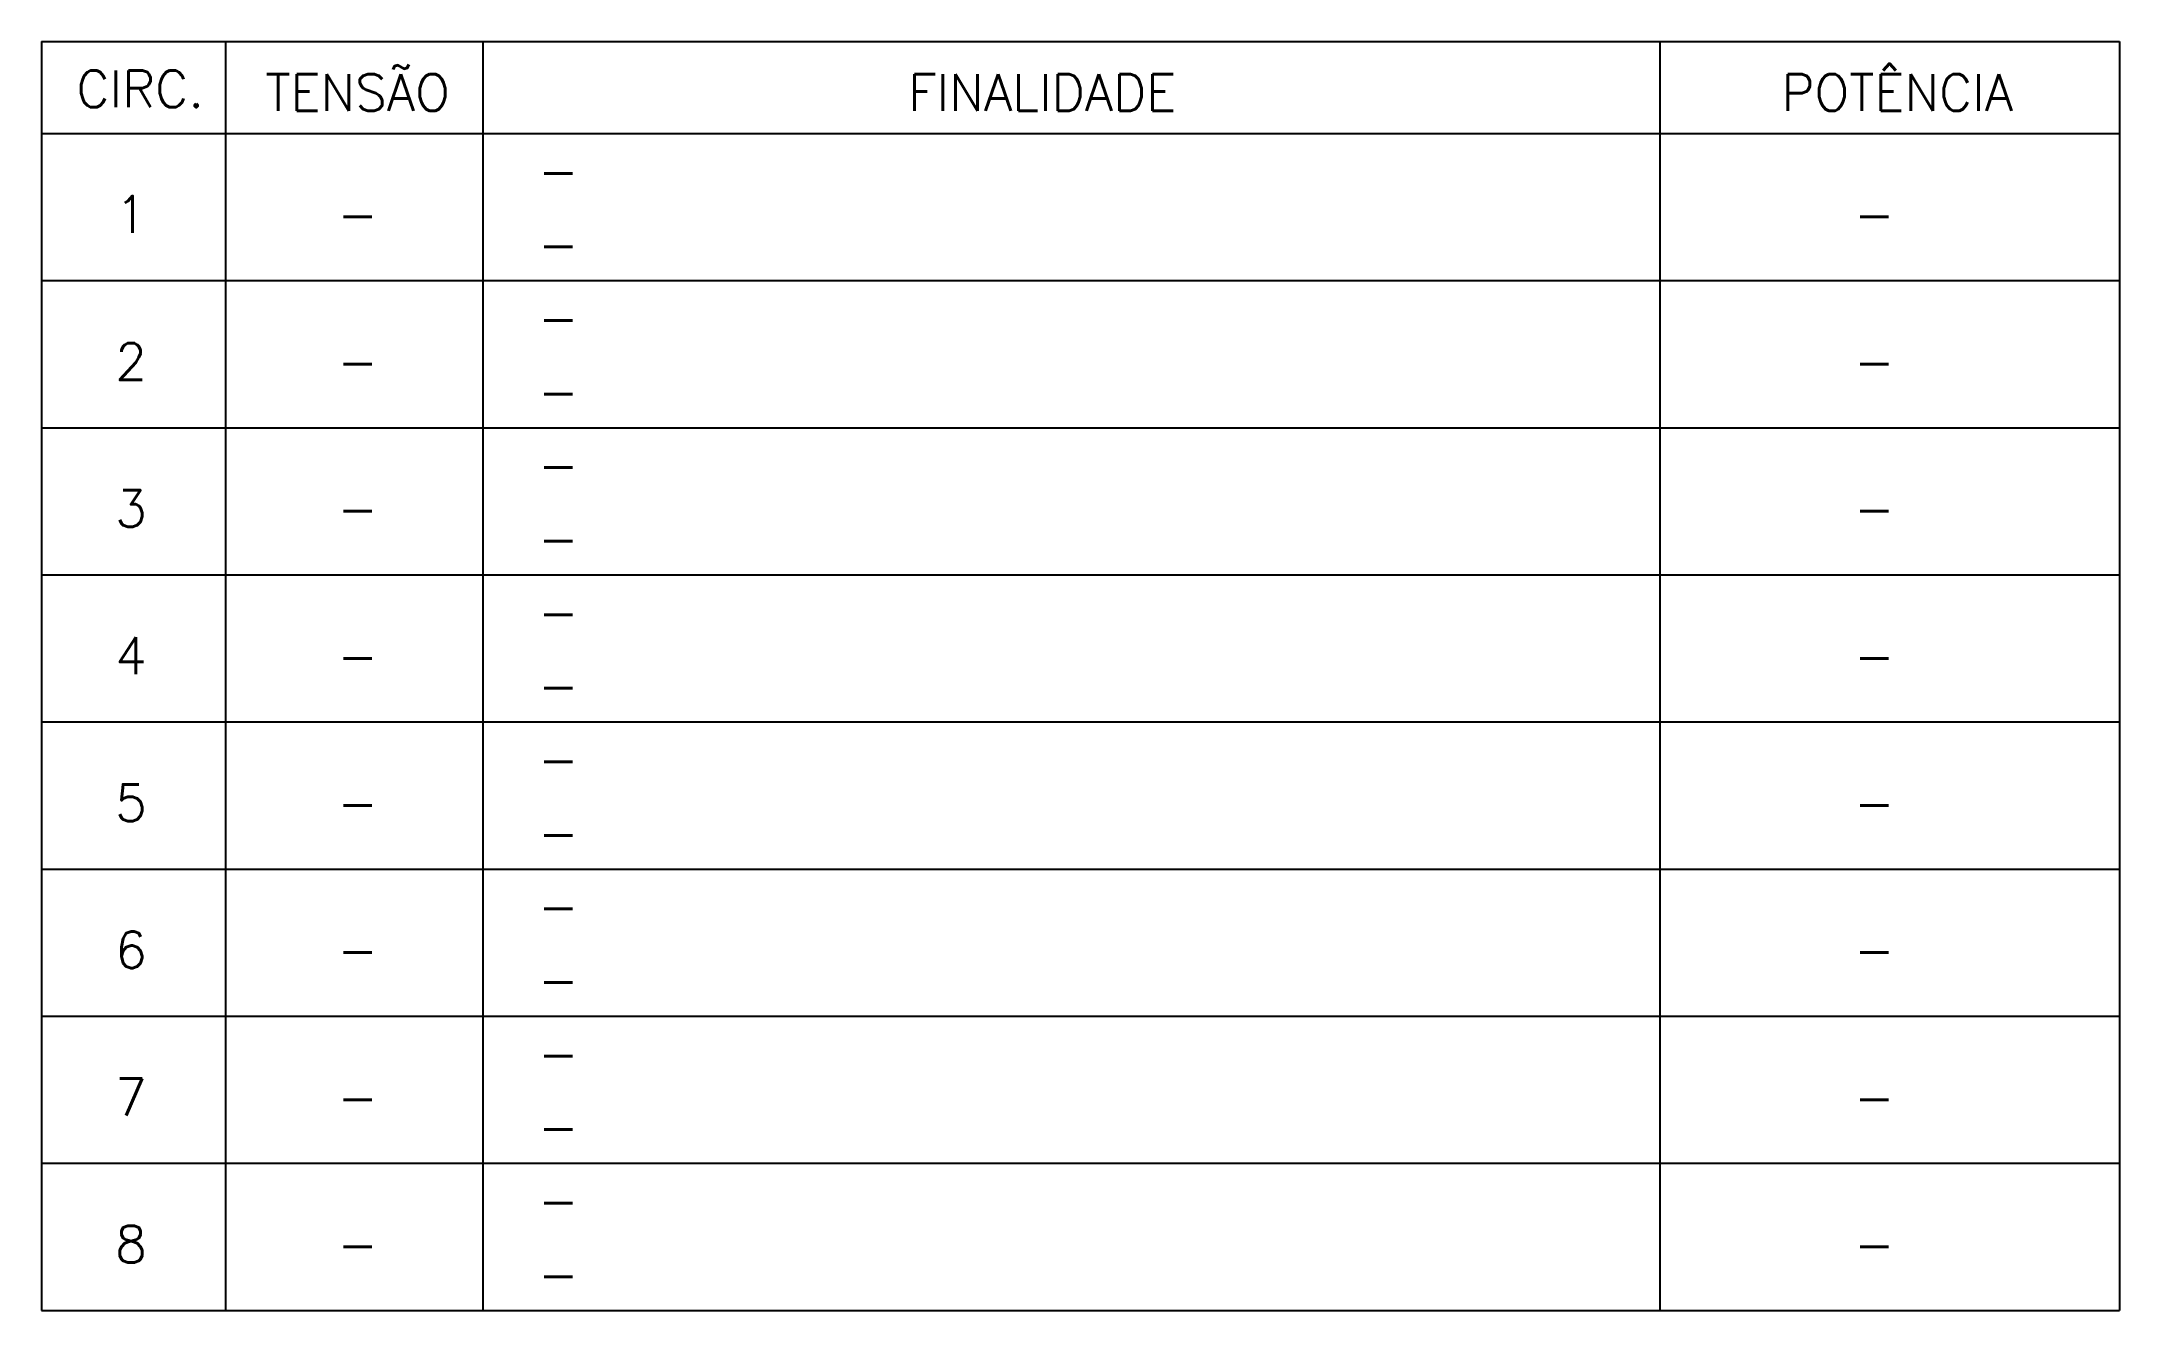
# Model space of a CAD drawing. Header units: millimetres. Extents: x -2846.5 to -2835.2, y 3724.2 to 3731.1.
import ezdxf
from ezdxf.enums import TextEntityAlignment as Align

# ---------------------------------------------------------------- set-up
doc = ezdxf.new("R2010")
doc.units = ezdxf.units.MM
doc.header["$LTSCALE"] = 10
doc.layers.add('100-txt_r80', color=2, linetype='Continuous')
doc.layers.add('ELE_TABELAS', color=3, linetype='Continuous')
doc.styles.add('r80', font='romans.shx')

msp = doc.modelspace()

# ---------------------------------------------------------------- linework, layer by layer
at = {"layer": 'ELE_TABELAS'}
for p, q in [((-2846.491, 3731.116), (-2846.491, 3724.216)), ((-2846.491, 3731.116), (-2835.191, 3731.116)), ((-2845.491, 3731.116), (-2845.491, 3724.216)), ((-2844.091, 3731.116), (-2844.091, 3724.216)), ((-2837.691, 3731.116), (-2837.691, 3724.216)), ((-2835.191, 3731.116), (-2835.191, 3724.216)), ((-2846.491, 3730.616), (-2835.191, 3730.616)), ((-2846.491, 3724.216), (-2835.191, 3724.216))]:
    msp.add_line(p, q, dxfattribs=at)
at = {"layer": 'ELE_TABELAS', "color": 2}
for p, q in [((-2846.491, 3729.816), (-2835.191, 3729.816)), ((-2846.491, 3729.016), (-2835.191, 3729.016)), ((-2846.491, 3728.216), (-2835.191, 3728.216)), ((-2846.491, 3727.416), (-2835.191, 3727.416)), ((-2846.491, 3726.616), (-2835.191, 3726.616)), ((-2846.491, 3725.816), (-2835.191, 3725.816)), ((-2846.491, 3725.016), (-2835.191, 3725.016))]:
    msp.add_line(p, q, dxfattribs=at)

# ---------------------------------------------------------------- texts
at = {"layer": '100-txt_r80', "style": 'r80'}
msp.add_text('CIRC.', height=0.2, dxfattribs=at).set_placement((-2845.954, 3730.858), align=Align.MIDDLE)
for s, p in [('TENSÃO', (-2844.772, 3730.739)), ('FINALIDADE', (-2841.049, 3730.739)), ('POTÊNCIA', (-2836.399, 3730.739))]:
    msp.add_text(s, height=0.2, dxfattribs=at).set_placement(p, align=Align.CENTER)
at = {"layer": '100-txt_r80', "color": 2, "style": 'r80'}
for s, p in [('-', (-2843.792, 3730.313)), ('1', (-2846.09, 3730.076)), ('-', (-2843.792, 3729.913)), ('-', (-2843.792, 3729.513)), ('2', (-2846.09, 3729.276)), ('-', (-2843.792, 3729.113)), ('-', (-2843.792, 3728.713)), ('3', (-2846.09, 3728.476)), ('-', (-2843.792, 3728.313)), ('-', (-2843.792, 3727.913)), ('4', (-2846.09, 3727.676)), ('-', (-2843.792, 3727.513)), ('-', (-2843.792, 3727.113)), ('5', (-2846.09, 3726.876)), ('-', (-2843.792, 3726.713)), ('-', (-2843.792, 3726.313)), ('6', (-2846.09, 3726.076)), ('-', (-2843.792, 3725.913)), ('-', (-2843.792, 3725.513)), ('7', (-2846.09, 3725.276)), ('-', (-2843.792, 3725.113)), ('-', (-2843.792, 3724.713)), ('8', (-2846.09, 3724.476)), ('-', (-2843.792, 3724.313))]:
    msp.add_text(s, height=0.2, dxfattribs=at).set_placement(p)
for p in [(-2844.772, 3730.076), (-2836.524, 3730.076), (-2844.772, 3729.276), (-2836.524, 3729.276), (-2844.772, 3728.476), (-2836.524, 3728.476), (-2844.772, 3727.676), (-2836.524, 3727.676), (-2844.772, 3726.876), (-2836.524, 3726.876), (-2844.772, 3726.076), (-2836.524, 3726.076), (-2844.772, 3725.276), (-2836.524, 3725.276), (-2844.772, 3724.476), (-2836.524, 3724.476)]:
    msp.add_text('-', height=0.2, dxfattribs=at).set_placement(p, align=Align.CENTER)

doc.saveas('drawing.dxf')
